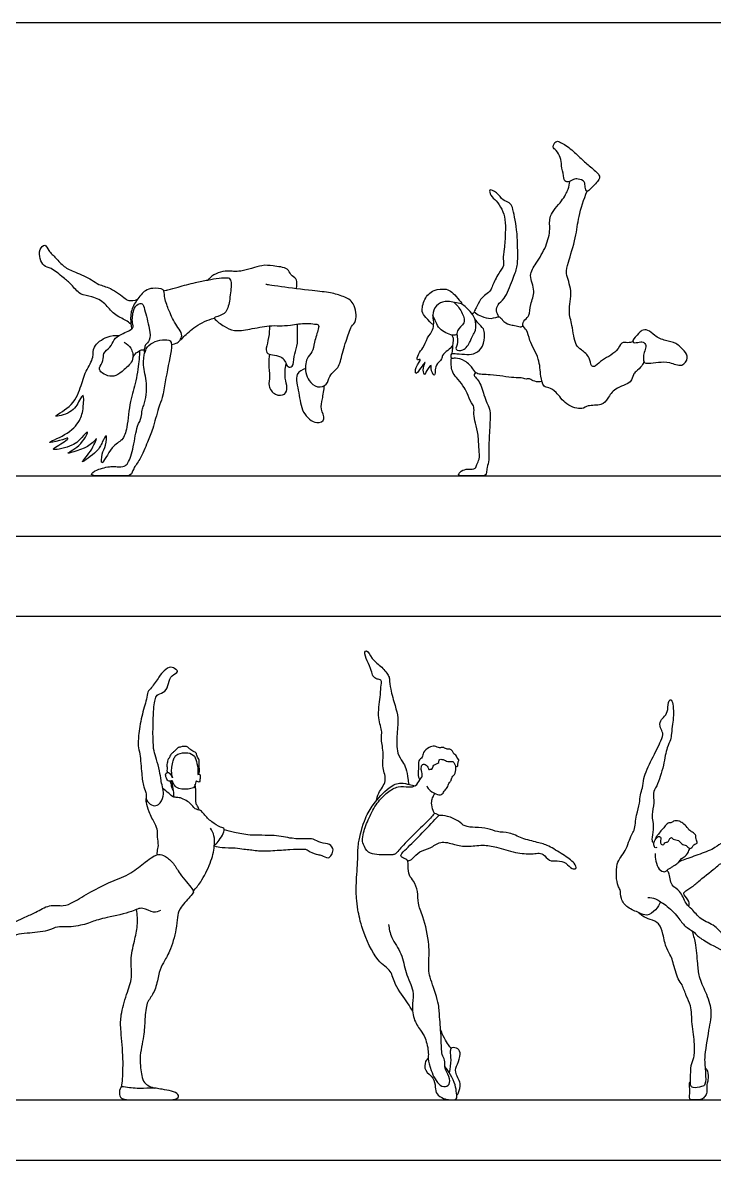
# Model space of a CAD drawing. Header units: millimetres. Extents: x 1.9 to 19.7, y 0.9 to 24.9.
# Drawn here: x 7.34 to 10.83, y 7.96 to 13.7 of the extents above; entities that cross this region are included whole.
import ezdxf

# ---------------------------------------------------------------- set-up
doc = ezdxf.new("R2010")
doc.units = ezdxf.units.MM
for name, color, linetype, true_color in [('AG-DIAGRAM', 7, 'Continuous', 0xfecc66), ('AG-PEOPLE', 7, 'Continuous', 0x66ccff), ('X-VPRT', 6, 'Continuous', 0xff00ff)]:
    doc.layers.add(name, color=color, linetype=linetype, true_color=true_color)

msp = doc.modelspace()

# ---------------------------------------------------------------- linework, layer by layer
at = {"layer": 'AG-DIAGRAM'}
for p, q in [((2.2184, 11.4133), (17.5534, 11.4133)), ((2.2184, 8.2653), (15.6445, 8.2653))]:
    msp.add_line(p, q, dxfattribs=at)
at = {"layer": 'AG-PEOPLE'}
for points, knots in [([(10.1892, 12.8495), (10.1942, 12.8479), (10.211, 12.8672), (10.2524, 12.9065), (10.254, 12.9342), (10.203, 12.9733), (10.1589, 13.0136), (10.1079, 13.0646), (10.0528, 13.099), (10.0307, 13.1041), (10.0118, 13.0714), (10.0355, 13.0547), (10.0582, 13.0191), (10.0588, 12.9773), (10.0705, 12.9299), (10.0761, 12.8908), (10.1083, 12.9001), (10.1207, 12.9098), (10.1444, 12.9138), (10.1805, 12.8993), (10.1778, 12.8708), (10.1846, 12.8509), (10.1892, 12.8495)], [0, 0, 0, 0, 0.288884, 0.729139, 0.997284, 1.437939, 1.893825, 2.387606, 2.844872, 3.089759, 3.393779, 3.678178, 4.04407, 4.414706, 4.82551, 5.14655, 5.433713, 5.666147, 5.940543, 6.272611, 6.572395, 6.839721, 6.839721, 6.839721, 6.839721]), ([(9.7446, 12.2153), (9.7381, 12.2242), (9.7293, 12.2457), (9.7373, 12.2811), (9.7776, 12.3057), (9.8118, 12.4007), (9.8377, 12.4645), (9.8393, 12.4991), (9.8394, 12.5753), (9.8355, 12.6532), (9.8238, 12.7161), (9.8145, 12.7668), (9.7995, 12.7938), (9.7616, 12.8014), (9.7388, 12.8428), (9.6903, 12.8649), (9.7031, 12.8234), (9.7321, 12.8021), (9.7621, 12.7583), (9.7777, 12.7057), (9.7773, 12.6389), (9.7727, 12.5593), (9.7636, 12.5076), (9.7729, 12.4723), (9.7413, 12.4358), (9.7112, 12.3744), (9.7055, 12.3482), (9.6763, 12.3278), (9.6504, 12.3051), (9.6298, 12.2614), (9.6229, 12.248), (9.6196, 12.2411)], [0, 0, 0, 0, 0.329151, 0.651849, 1.030798, 1.607735, 2.081865, 2.411925, 2.906084, 3.421552, 3.883023, 4.290379, 4.591006, 4.924737, 5.329852, 5.669659, 5.961201, 6.317653, 6.727778, 7.148823, 7.618756, 8.135106, 8.548017, 8.869773, 9.260872, 9.735135, 10.027486, 10.353116, 10.697971, 11.089212, 11.363156, 11.363156, 11.363156, 11.363156]), ([(10.4746, 11.9931), (10.4726, 11.9846), (10.4682, 11.9672), (10.4364, 11.9393), (10.4199, 11.925), (10.4141, 11.8776), (10.327, 11.8596), (10.295, 11.8047), (10.2637, 11.7648), (10.1919, 11.7727), (10.1653, 11.7441), (10.0787, 11.7683), (10.0379, 11.8363), (9.9976, 11.8583), (9.9668, 11.8617), (9.9527, 11.9211), (9.9517, 12.0041), (9.896, 12.0928), (9.8906, 12.1485), (9.8572, 12.1699), (9.8745, 12.2035), (9.9024, 12.2212), (9.9, 12.2809), (9.9336, 12.345), (9.8897, 12.4256), (9.935, 12.4878), (9.9845, 12.5696), (10.0063, 12.6571), (9.9923, 12.7268), (10.0633, 12.7985), (10.0956, 12.8578), (10.1004, 12.8857), (10.1018, 12.8989)], [0, 0, 0, 0, 0.293814, 0.658109, 0.924215, 1.280939, 1.794611, 2.246757, 2.637529, 3.095919, 3.433288, 3.940913, 4.454104, 4.829251, 5.118434, 5.533596, 6.067367, 6.649813, 7.068389, 7.387798, 7.701263, 8.019441, 8.441811, 8.921482, 9.431378, 9.908719, 10.475142, 11.013048, 11.475737, 12.035179, 12.50701, 12.867732, 12.867732, 12.867732, 12.867732]), ([(10.4204, 12.0892), (10.4117, 12.0876), (10.3951, 12.0829), (10.3586, 12.0907), (10.3435, 12.035), (10.2556, 11.9975), (10.2295, 11.9614), (10.2061, 11.9683), (10.2052, 12.0126), (10.1605, 12.0504), (10.1256, 12.0716), (10.1161, 12.1766), (10.091, 12.2417), (10.1188, 12.3461), (10.0776, 12.4343), (10.0947, 12.4912), (10.135, 12.6181), (10.1442, 12.7216), (10.1728, 12.8082), (10.1892, 12.8495)], [0, 0, 0, 0, 0.294696, 0.604033, 0.999686, 1.560228, 1.924014, 2.146163, 2.506216, 2.934749, 3.291027, 3.856896, 4.346905, 4.926794, 5.471185, 5.905049, 6.555734, 7.154181, 7.815688, 7.815688, 7.815688, 7.815688]), ([(7.8883, 12.1794), (7.8798, 12.1857), (7.8633, 12.1997), (7.7986, 12.2262), (7.7616, 12.2848), (7.6938, 12.3214), (7.6308, 12.3225), (7.5894, 12.3815), (7.5482, 12.4119), (7.4886, 12.4635), (7.4474, 12.4681), (7.4288, 12.5094), (7.4227, 12.5539), (7.4572, 12.5887), (7.4737, 12.5452), (7.5117, 12.5127), (7.5504, 12.4649), (7.6076, 12.4412), (7.6906, 12.4057), (7.7254, 12.3753), (7.7866, 12.3649), (7.8589, 12.3086), (7.8749, 12.2956), (7.9086, 12.2976), (7.922, 12.3044)], [0, 0, 0, 0, 0.316611, 0.773104, 1.242435, 1.724426, 2.158491, 2.611712, 3.028069, 3.518784, 3.864915, 4.222394, 4.601553, 4.92051, 5.243704, 5.652936, 6.084617, 6.531852, 7.062258, 7.437405, 7.880977, 8.409259, 8.668106, 9.04466, 9.04466, 9.04466, 9.04466]), ([(8.7235, 12.3573), (8.7247, 12.3645), (8.7249, 12.3788), (8.7258, 12.4106), (8.6909, 12.426), (8.683, 12.465), (8.6013, 12.4717), (8.5494, 12.4812), (8.4437, 12.4375), (8.377, 12.4496), (8.3284, 12.4408), (8.2998, 12.4231), (8.2878, 12.4122)], [0, 0, 0, 0, 0.26366, 0.561203, 0.884028, 1.207767, 1.685577, 2.112186, 2.698193, 3.161091, 3.54576, 3.937869, 3.937869, 3.937869, 3.937869]), ([(8.0538, 12.3475), (8.0578, 12.3484), (8.0632, 12.3496), (8.0719, 12.3511), (8.0754, 12.3517), (8.0924, 12.3565), (8.1265, 12.366), (8.1859, 12.3823), (8.2358, 12.3941), (8.2757, 12.4009), (8.3326, 12.4122), (8.3649, 12.4139), (8.3832, 12.4117), (8.3906, 12.4021), (8.3972, 12.3803), (8.3869, 12.3043), (8.3755, 12.2365), (8.3309, 12.2183), (8.3079, 12.2117), (8.3076, 12.2091), (8.3242, 12.1913), (8.3571, 12.167), (8.4108, 12.1404), (8.4884, 12.1528), (8.584, 12.1733), (8.6376, 12.1698), (8.693, 12.1722), (8.7723, 12.1869), (8.8113, 12.1777), (8.8381, 12.1793), (8.8333, 12.1502), (8.8124, 12.0873), (8.8071, 12.036), (8.769, 12.0079), (8.7667, 11.9326), (8.7847, 11.8939), (8.827, 11.8527), (8.8807, 11.871), (8.8872, 11.9158), (8.9148, 11.9444), (8.942, 11.9659), (8.9559, 12.0458), (8.9877, 12.1307), (8.9983, 12.1686), (9.0309, 12.1929), (9.0193, 12.2903), (8.9598, 12.3195), (8.8921, 12.3395), (8.8036, 12.3466), (8.6523, 12.3665), (8.5906, 12.3755), (8.5752, 12.3783), (8.5685, 12.3795)], [0, 0, 0, 0, 0.196292, 0.317373, 0.317373, 0.317373, 0.726768, 1.267269, 1.267269, 1.707934, 2.134685, 2.523462, 2.523462, 2.639002, 2.922966, 3.415815, 3.874884, 4.257559, 4.515568, 4.515568, 4.515568, 4.953155, 5.375882, 5.872248, 6.429767, 6.836855, 7.256349, 7.760431, 8.121436, 8.368201, 8.628755, 9.097162, 9.495135, 9.86203, 10.329409, 10.703561, 11.111125, 11.489725, 11.853307, 12.198654, 12.516678, 13.018433, 13.562591, 13.902431, 14.236461, 14.75519, 15.198201, 15.659664, 16.199769, 16.901919, 17.337778, 17.591743, 17.591743, 17.591743, 17.591743]), ([(8.093, 12.0758), (8.1041, 12.0785), (8.1148, 12.0813), (8.1294, 12.0882), (8.1364, 12.0964), (8.1499, 12.1245), (8.1295, 12.1555), (8.0992, 12.2027), (8.0847, 12.2394), (8.0765, 12.2559), (8.0544, 12.3171), (8.0605, 12.3586), (7.9964, 12.3615), (7.9593, 12.3517), (7.9162, 12.2998), (7.8852, 12.2444), (7.887, 12.1796), (7.891, 12.1628), (7.8931, 12.1547)], [0, 0, 0, 0, 0.227703, 0.227703, 0.446575, 0.686155, 1.020941, 1.554362, 1.554362, 1.853873, 2.305274, 2.630249, 3.034953, 3.389428, 3.837435, 4.294565, 4.733642, 5.015671, 5.015671, 5.015671, 5.015671]), ([(9.5563, 12.2817), (9.5571, 12.285), (9.535, 12.3124), (9.5078, 12.3414), (9.4787, 12.3589), (9.4123, 12.3543), (9.3663, 12.309), (9.3515, 12.239), (9.3743, 12.2172), (9.4149, 12.1663), (9.415, 12.1925), (9.4058, 12.2386), (9.436, 12.2859), (9.4849, 12.2977), (9.5336, 12.2857), (9.5563, 12.2817)], [0, 0, 0, 0, 0.34093, 0.734471, 1.068961, 1.531811, 2.005188, 2.474631, 2.823579, 3.244906, 3.448437, 3.860476, 4.281858, 4.697826, 5.162777, 5.162777, 5.162777, 5.162777]), ([(7.8551, 12.0875), (7.8681, 12.0802), (7.892, 12.0605), (7.9087, 11.997), (7.8552, 11.9497), (7.8148, 11.914), (7.7721, 11.9152), (7.7359, 11.9353), (7.7241, 11.9589), (7.7535, 11.9949), (7.745, 12.0344), (7.7864, 12.0603), (7.8015, 12.1023), (7.8383, 12.1297), (7.9077, 12.1545), (7.8924, 12.1863), (7.8982, 12.2518), (7.9211, 12.2805), (7.9492, 12.2861), (7.958, 12.2476), (7.9838, 12.1587), (7.9885, 12.0964), (7.9598, 12.0765), (7.9581, 12.0571), (7.9527, 12.0406), (7.9604, 12.032), (7.9631, 12.0603), (7.9981, 12.0882), (8.0306, 12.0983), (8.0476, 12.0995), (8.0609, 12.1001), (8.1101, 12.1087), (8.0699, 11.9559), (8.0594, 11.8614), (8.0459, 11.808), (8.0419, 11.7922), (8.0237, 11.7478), (8.0003, 11.6503), (7.9722, 11.5859), (7.9376, 11.4963), (7.9007, 11.4533), (7.8904, 11.4094), (7.8347, 11.4152), (7.7485, 11.4133), (7.7036, 11.4123), (7.6829, 11.4215), (7.7077, 11.4441), (7.7897, 11.464), (7.8182, 11.4578), (7.857, 11.4601), (7.8778, 11.4784), (7.9044, 11.5621), (7.9157, 11.6631), (7.9452, 11.7066), (7.942, 11.7409), (7.949, 11.7608), (7.9532, 11.7682), (7.9597, 11.7851), (7.9676, 11.8211), (7.9687, 11.8999), (7.9493, 11.9591), (7.9534, 12.0104), (7.9562, 12.0277), (7.9579, 12.0359)], [0, 0, 0, 0, 0.374906, 0.795907, 1.255861, 1.665213, 2.018463, 2.372809, 2.632228, 2.994664, 3.331174, 3.699473, 4.065624, 4.454922, 4.901408, 5.191023, 5.643482, 5.979045, 6.230828, 6.549354, 7.106695, 7.538763, 7.841534, 8.085208, 8.31622, 8.443697, 8.69512, 9.071001, 9.472746, 9.472746, 9.472746, 9.827502, 10.452755, 11.17514, 11.17514, 11.17514, 11.53435, 12.115734, 12.59962, 13.143982, 13.570472, 13.905165, 14.294129, 14.82941, 15.219007, 15.425836, 15.861526, 16.269462, 16.565399, 16.902923, 17.180168, 17.700982, 18.278736, 18.672074, 19.009786, 19.232961, 19.232961, 19.232961, 19.647278, 20.025254, 20.789393, 21.191548, 21.473054, 21.473054, 21.473054, 21.473054]), ([(9.5167, 12.2891), (9.533, 12.276), (9.5569, 12.2437), (9.5822, 12.1815), (9.52, 12.1488), (9.5459, 12.089), (9.5148, 12.0461), (9.5705, 12.0414), (9.6015, 12.0905), (9.6102, 12.122), (9.6316, 12.1471), (9.6264, 12.2089), (9.5996, 12.2419), (9.572, 12.2702), (9.5561, 12.2812)], [0, 0, 0, 0, 0.453741, 0.880441, 1.296846, 1.728111, 2.074368, 2.41134, 2.839584, 3.16705, 3.484111, 3.915929, 4.293308, 4.729857, 4.729857, 4.729857, 4.729857]), ([(9.6082, 12.2306), (9.6202, 12.2418), (9.6274, 12.2324), (9.6583, 12.2169), (9.7032, 12.2011), (9.7497, 12.2228), (9.7603, 12.1971), (9.7975, 12.1722), (9.8222, 12.175), (9.8522, 12.1616), (9.8615, 12.1679), (9.8657, 12.1704)], [7.645748, 7.645748, 7.645748, 7.645748, 7.854023, 8.224318, 8.66354, 9.071553, 9.364987, 9.772451, 10.091474, 10.433792, 10.672437, 10.672437, 10.672437, 10.672437]), ([(8.1353, 12.0963), (8.1418, 12.1026), (8.1574, 12.1168), (8.2153, 12.1737), (8.2752, 12.1997), (8.3076, 12.2091)], [0.018748, 0.018748, 0.018748, 0.018748, 0.306908, 0.805808, 1.371617, 1.371617, 1.371617, 1.371617]), ([(8.5881, 12.1703), (8.5875, 12.1506), (8.5853, 12.1121), (8.5694, 12.0594), (8.5712, 12.0206), (8.6626, 12.0256), (8.6726, 11.9592), (8.7102, 11.961), (8.7074, 12.0193), (8.7309, 12.0655), (8.7273, 12.1313), (8.7291, 12.1628), (8.7294, 12.1788)], [0, 0, 0, 0, 0.432898, 0.85122, 1.144769, 1.628466, 2.041059, 2.296722, 2.693393, 3.108737, 3.555712, 3.945456, 3.945456, 3.945456, 3.945456]), ([(9.5113, 12.0697), (9.5031, 12.0618), (9.4889, 12.0461), (9.4556, 12.0233), (9.4602, 12.0008), (9.4227, 11.9733), (9.4246, 11.943), (9.4195, 11.9084), (9.3979, 11.9536), (9.4085, 11.9816), (9.3752, 11.9414), (9.3725, 11.9175), (9.3555, 11.9463), (9.3804, 12.0008), (9.3547, 11.9637), (9.3356, 11.9372), (9.3225, 11.9247), (9.3212, 11.9612), (9.3602, 12.0099), (9.3267, 11.9913), (9.3374, 12.0325), (9.3648, 12.0575), (9.3814, 12.1103), (9.4138, 12.1481), (9.4144, 12.1701), (9.4145, 12.1802)], [0, 0, 0, 0, 0.33435, 0.679277, 0.928671, 1.293694, 1.621851, 1.86858, 2.215163, 2.442661, 2.801036, 3.033933, 3.306847, 3.672326, 3.952138, 4.313393, 4.487392, 4.797938, 5.185795, 5.395625, 5.695425, 6.061954, 6.484213, 6.882859, 7.197474, 7.197474, 7.197474, 7.197474]), ([(9.5332, 12.1254), (9.5253, 12.1238), (9.5092, 12.1184), (9.44, 12.1522), (9.429, 12.1874), (9.4161, 12.211), (9.4114, 12.223)], [0, 0, 0, 0, 0.281576, 0.76229, 1.110824, 1.467369, 1.467369, 1.467369, 1.467369]), ([(9.9612, 11.8896), (9.9494, 11.8874), (9.9249, 11.8859), (9.8996, 11.9057), (9.8819, 11.8994), (9.8538, 11.9101), (9.8182, 11.9056), (9.7035, 11.927), (9.6296, 11.9226), (9.6153, 11.9553), (9.5749, 11.996), (9.5284, 12.0107), (9.5024, 12.0029), (9.5027, 12.0188), (9.5048, 12.0317), (9.5352, 12.0296), (9.583, 12.0245), (9.6281, 12.0288), (9.6689, 12.0647), (9.6724, 12.1252), (9.6705, 12.1566), (9.6406, 12.1809), (9.6265, 12.1996), (9.6223, 12.2053)], [0, 0, 0, 0, 0.343847, 0.651783, 0.886282, 1.182147, 1.52588, 2.15234, 2.628018, 2.938481, 3.370314, 3.77296, 4.030465, 4.222706, 4.406517, 4.696745, 5.104354, 5.485353, 5.889035, 6.32518, 6.637499, 7.016654, 7.212498, 7.212498, 7.212498, 7.212498]), ([(7.9316, 12.0446), (7.9315, 12.03), (7.9311, 12.0003), (7.916, 11.887), (7.8813, 11.792), (7.8726, 11.6615), (7.8485, 11.5883), (7.7908, 11.5693), (7.734, 11.4438), (7.742, 11.5316), (7.7619, 11.5591), (7.7709, 11.638), (7.7397, 11.5746), (7.7257, 11.5398), (7.6128, 11.4568), (7.6909, 11.5354), (7.7246, 11.6214), (7.69, 11.5584), (7.5244, 11.511), (7.6354, 11.5578), (7.6858, 11.6581), (7.6343, 11.5978), (7.5942, 11.5601), (7.4558, 11.5331), (7.5537, 11.5826), (7.5813, 11.6107), (7.5297, 11.589), (7.4427, 11.5731), (7.5689, 11.6194), (7.6345, 11.6888), (7.6495, 11.7518), (7.6532, 11.8382), (7.6247, 11.7873), (7.5961, 11.7297), (7.4693, 11.7014), (7.5966, 11.7614), (7.6349, 11.8558), (7.6574, 11.9407), (7.7045, 12.01), (7.6923, 12.0678), (7.768, 12.1208), (7.8088, 12.1228), (7.8293, 12.1212)], [0, 0, 0, 0, 0.371871, 0.958881, 1.543832, 2.185337, 2.649833, 3.099667, 3.635529, 4.003842, 4.398205, 4.783434, 5.129926, 5.548677, 6.070089, 6.526203, 6.991619, 7.354469, 7.969928, 8.426337, 8.929281, 9.281072, 9.767859, 10.280919, 10.740177, 11.018679, 11.39035, 11.793712, 12.315509, 12.886468, 13.360072, 13.787195, 14.095647, 14.587959, 15.066014, 15.572844, 16.16392, 16.69295, 17.191619, 17.594721, 18.09915, 18.541084, 18.541084, 18.541084, 18.541084]), ([(9.5078, 12.124), (9.5101, 12.1191), (9.5167, 12.1096), (9.509, 12.0539), (9.5078, 12.0373), (9.5067, 12.0281)], [0, 0, 0, 0, 0.2307688, 0.6482224, 0.9501049, 0.9501049, 0.9501049, 0.9501049]), ([(10.4988, 11.9817), (10.4893, 11.981), (10.4698, 11.98), (10.4739, 12.0388), (10.4897, 12.0616), (10.4782, 12.0907), (10.4531, 12.0886), (10.4222, 12.0818), (10.4152, 12.0999), (10.4516, 12.1304), (10.4626, 12.15), (10.4998, 12.1518), (10.5288, 12.1179), (10.5848, 12.0927), (10.6384, 12.0867), (10.6788, 12.0452), (10.7039, 12.0097), (10.6681, 11.957), (10.6042, 11.9912), (10.5507, 11.9865), (10.5132, 11.9827), (10.4988, 11.9817)], [0, 0, 0, 0, 0.269961, 0.670861, 0.982235, 1.26033, 1.538147, 1.84631, 2.038496, 2.421246, 2.696075, 3.008859, 3.385902, 3.831673, 4.249974, 4.678008, 5.036086, 5.421544, 5.874933, 6.303589, 6.710271, 6.710271, 6.710271, 6.710271]), ([(7.8985, 12.0078), (7.9011, 12.0151), (7.9076, 12.0294), (7.9332, 12.046), (7.9423, 12.0506), (7.9555, 12.0489)], [0, 0, 0, 0, 0.3318506, 0.7068624, 0.95662, 0.95662, 0.95662, 0.95662]), ([(8.5874, 12.0274), (8.585, 12.0107), (8.5804, 11.9777), (8.5929, 11.9139), (8.5771, 11.8679), (8.6131, 11.8165), (8.6684, 11.8187), (8.6801, 11.8603), (8.6622, 11.9056), (8.6665, 11.9549), (8.6714, 11.979)], [0, 0, 0, 0, 0.399001, 0.845255, 1.228608, 1.642018, 2.017264, 2.34657, 2.736626, 3.219444, 3.219444, 3.219444, 3.219444]), ([(9.629, 11.9331), (9.6174, 11.9287), (9.6205, 11.9111), (9.646, 11.8984), (9.6688, 11.8208), (9.6818, 11.782), (9.7037, 11.7498), (9.6977, 11.6541), (9.6927, 11.5604), (9.6957, 11.4958), (9.6855, 11.4574), (9.6808, 11.4312), (9.6799, 11.4139), (9.638, 11.4129), (9.5866, 11.4136), (9.5295, 11.4125), (9.5562, 11.4416), (9.5868, 11.4494), (9.6286, 11.4456), (9.6324, 11.4724), (9.6489, 11.4977), (9.643, 11.5502), (9.6419, 11.6191), (9.6264, 11.6788), (9.616, 11.7227), (9.6217, 11.7622), (9.6029, 11.7814), (9.5856, 11.8329), (9.5652, 11.868), (9.5294, 11.9097), (9.5058, 11.9388), (9.5009, 11.9855), (9.5053, 12.0071)], [0, 0, 0, 0, 0.234763, 0.540149, 1.055271, 1.433608, 1.776631, 2.338211, 2.918352, 3.381054, 3.744429, 4.041895, 4.249084, 4.592608, 5.049405, 5.415929, 5.6929, 6.039382, 6.387399, 6.654932, 6.966877, 7.381847, 7.872072, 8.329376, 8.722066, 9.070776, 9.362219, 9.782915, 10.165552, 10.587606, 10.945857, 11.4185, 11.4185, 11.4185, 11.4185]), ([(8.769, 11.9548), (8.7531, 11.9487), (8.7099, 11.9308), (8.7397, 11.8281), (8.7451, 11.7345), (8.8202, 11.668), (8.8768, 11.6979), (8.8404, 11.7514), (8.8566, 11.8014), (8.8609, 11.8468), (8.8654, 11.8693)], [0, 0, 0, 0, 0.401438, 0.943882, 1.505437, 2.025085, 2.382696, 2.783346, 3.187654, 3.653885, 3.653885, 3.653885, 3.653885]), ([(9.1254, 9.7729), (9.129, 9.7865), (9.1337, 9.8145), (9.1848, 9.8741), (9.1532, 9.9405), (9.1656, 10.0178), (9.1469, 10.0902), (9.1593, 10.1235), (9.1288, 10.1928), (9.1473, 10.2961), (9.1477, 10.3433), (9.1563, 10.3873), (9.1279, 10.3855), (9.1059, 10.4034), (9.1025, 10.4329), (9.0809, 10.4776), (9.0627, 10.5225), (9.08, 10.5382), (9.1049, 10.4837), (9.1536, 10.4526), (9.1908, 10.4045), (9.1924, 10.3839), (9.1974, 10.3346), (9.2205, 10.2533), (9.2389, 10.1933), (9.2296, 10.1127), (9.2274, 10.0144), (9.2585, 9.9718), (9.2787, 9.9382), (9.2841, 9.8867), (9.2883, 9.8666), (9.2901, 9.8563)], [0, 0, 0, 0, 0.375524, 0.857479, 1.326744, 1.842923, 2.330221, 2.657862, 3.145326, 3.736128, 4.151475, 4.488239, 4.75123, 5.044296, 5.35031, 5.770241, 6.161476, 6.348955, 6.751242, 7.218585, 7.651304, 7.905526, 8.303134, 8.839126, 9.295774, 9.81734, 10.386058, 10.792824, 11.152282, 11.561387, 11.884691, 11.884691, 11.884691, 11.884691]), ([(8.0502, 9.8354), (8.0529, 9.8224), (8.0552, 9.7982), (8.0319, 9.751), (7.9997, 9.7467), (7.973, 9.7646), (7.9639, 9.7855), (7.9681, 9.8099), (7.9498, 9.8466), (7.9425, 9.9105), (7.9358, 10.0089), (7.9232, 10.0509), (7.927, 10.1059), (7.9396, 10.1992), (7.9685, 10.2823), (7.9705, 10.324), (7.9939, 10.3445), (8.0299, 10.3995), (8.0531, 10.4301), (8.0888, 10.4556), (8.1136, 10.4378), (8.1313, 10.4241), (8.0881, 10.4076), (8.0793, 10.3667), (8.0652, 10.3216), (8.0238, 10.313), (8.0084, 10.2877), (7.9999, 10.2101), (7.998, 10.0323), (8.0152, 10.0022), (8.0406, 9.8886), (8.0403, 9.8726), (8.0476, 9.8482), (8.0502, 9.8354)], [0, 0, 0, 0, 0.34754, 0.736771, 1.03539, 1.344455, 1.604472, 1.873867, 2.221736, 2.684315, 3.24463, 3.615279, 4.021311, 4.577988, 5.112294, 5.456345, 5.762014, 6.216049, 6.581255, 6.926084, 7.224981, 7.433189, 7.76283, 8.13176, 8.505892, 8.848715, 9.127109, 9.634225, 10.375444, 10.750716, 11.336185, 11.581965, 11.923683, 11.923683, 11.923683, 11.923683]), ([(10.5587, 9.2648), (10.5537, 9.2499), (10.5387, 9.2225), (10.49, 9.1891), (10.4514, 9.2104), (10.3917, 9.232), (10.357, 9.2765), (10.359, 9.3273), (10.3397, 9.3429), (10.3282, 9.4645), (10.3863, 9.515), (10.4091, 9.6031), (10.431, 9.6236), (10.4352, 9.7046), (10.4567, 9.7593), (10.4549, 9.804), (10.4711, 9.8408), (10.4709, 9.8909), (10.5152, 9.9843), (10.5612, 10.0722), (10.5759, 10.1158), (10.5557, 10.1406), (10.5555, 10.1804), (10.5827, 10.1988), (10.5999, 10.2325), (10.5959, 10.2783), (10.6227, 10.2904), (10.6265, 10.2006), (10.6202, 10.1628), (10.6144, 10.1135), (10.6123, 10.0805), (10.588, 10.0401), (10.5777, 9.9533), (10.5441, 9.8502), (10.5178, 9.8137), (10.5325, 9.7634), (10.5114, 9.7039), (10.5233, 9.67), (10.5224, 9.617), (10.5115, 9.5716), (10.5221, 9.5624), (10.5259, 9.5585)], [0, 0, 0, 0, 0.395246, 0.807788, 1.172401, 1.62871, 2.053249, 2.437206, 2.713855, 3.311264, 3.826752, 4.350816, 4.662158, 5.16443, 5.615809, 5.989502, 6.34242, 6.73925, 7.327181, 7.911481, 8.27527, 8.583708, 8.923724, 9.24001, 9.593272, 9.972467, 10.175232, 10.675408, 11.069271, 11.460763, 11.787673, 12.165828, 12.711666, 13.311811, 13.681165, 14.080024, 14.526455, 14.866101, 15.287768, 15.668516, 15.901443, 15.901443, 15.901443, 15.901443]), ([(8.2292, 9.9074), (8.2317, 9.9138), (8.2372, 9.9266), (8.2293, 9.9616), (8.237, 9.9783), (8.2191, 9.9988), (8.2204, 10.0179), (8.1934, 10.0259), (8.1808, 10.0401), (8.1693, 10.0497), (8.147, 10.0483), (8.1336, 10.043), (8.1258, 10.0443), (8.1093, 10.0241), (8.0988, 10.0169), (8.0869, 10.004), (8.0843, 9.9927), (8.0722, 9.9806), (8.0752, 9.9683), (8.0672, 9.9575), (8.0735, 9.9399), (8.0692, 9.9273), (8.0711, 9.9201), (8.0721, 9.9167)], [0, 0, 0, 0, 0.256329, 0.585528, 0.818239, 1.094992, 1.32443, 1.60523, 1.853078, 2.063594, 2.326055, 2.536846, 2.685337, 2.962437, 3.176358, 3.40345, 3.597497, 3.81996, 4.009777, 4.205402, 4.440684, 4.644058, 4.826768, 4.826768, 4.826768, 4.826768]), ([(9.1876, 9.1506), (9.1909, 9.128), (9.1983, 9.0812), (9.2596, 9.0032), (9.2696, 8.9076), (9.3185, 8.8166), (9.3067, 8.7519), (9.3097, 8.6748), (9.3482, 8.6158), (9.3756, 8.5807), (9.3917, 8.5016), (9.3849, 8.4721), (9.4004, 8.4122), (9.4394, 8.3337), (9.4849, 8.3285), (9.5037, 8.3614), (9.4823, 8.4058), (9.4691, 8.4296), (9.4739, 8.4671), (9.4534, 8.495), (9.4551, 8.5769), (9.4444, 8.6852), (9.4429, 8.7544), (9.4, 8.8709), (9.3904, 8.9123), (9.3897, 8.9671), (9.3969, 9.0481), (9.365, 9.1887), (9.3333, 9.2538), (9.338, 9.3158), (9.3172, 9.3695), (9.2887, 9.3963), (9.2861, 9.4431), (9.2883, 9.4745), (9.2637, 9.4842), (9.2427, 9.4963), (9.2755, 9.5301), (9.3455, 9.5972), (9.4234, 9.6824), (9.4431, 9.7008), (9.4341, 9.7051), (9.4201, 9.7145), (9.4088, 9.694), (9.3459, 9.6342), (9.2649, 9.5559), (9.2256, 9.5055), (9.2091, 9.5007), (9.163, 9.5017), (9.1176, 9.5014), (9.0743, 9.5163), (9.058, 9.5618), (9.0556, 9.5755), (9.0602, 9.6173), (9.0894, 9.6892), (9.1269, 9.7636), (9.1807, 9.8171), (9.2343, 9.8507), (9.2889, 9.8424), (9.3258, 9.8456), (9.3445, 9.8791), (9.3592, 9.8967), (9.3578, 9.9114), (9.3533, 9.9256), (9.3512, 9.9514), (9.3677, 9.9645), (9.3873, 9.9457), (9.3899, 9.9288), (9.3992, 9.9348), (9.4099, 9.9308), (9.4112, 9.9598), (9.4473, 9.9614), (9.4379, 9.9843), (9.4659, 9.9836), (9.4851, 9.9691), (9.5128, 9.9765), (9.5212, 9.96), (9.5235, 9.954), (9.5263, 9.9466), (9.5409, 9.9478), (9.5347, 9.9624), (9.5433, 9.9774), (9.5415, 9.9833), (9.5317, 9.9929), (9.5292, 10.0055), (9.5158, 10.0094), (9.512, 10.0251), (9.4969, 10.0377), (9.4788, 10.0324), (9.4618, 10.0479), (9.4449, 10.0369), (9.4192, 10.0533), (9.3914, 10.0449), (9.3592, 10.0201), (9.3614, 9.9927), (9.3351, 9.9768), (9.3412, 9.9423), (9.3335, 9.9086), (9.3411, 9.8883), (9.3455, 9.879)], [0, 0, 0, 0, 0.478236, 1.039833, 1.610529, 2.183847, 2.64567, 3.147039, 3.620223, 4.016436, 4.519763, 4.837288, 5.287379, 5.82336, 6.16353, 6.47839, 6.873688, 7.1799, 7.515583, 7.840636, 8.357503, 8.961237, 9.459525, 10.091055, 10.472962, 10.879963, 11.409036, 12.102097, 12.594541, 13.039262, 13.468372, 13.822971, 14.212185, 14.519001, 14.800989, 15.040764, 15.379445, 15.978674, 16.608735, 16.856237, 17.007154, 17.221074, 17.458125, 17.995428, 18.636013, 19.075917, 19.300672, 19.684436, 20.084311, 20.46353, 20.845715, 21.061365, 21.417333, 21.93264, 22.464847, 22.966449, 23.41574, 23.836641, 24.172938, 24.519314, 24.792488, 24.999872, 25.227041, 25.513716, 25.737751, 26.020241, 26.233214, 26.392364, 26.553751, 26.822644, 27.125604, 27.34009, 27.597419, 27.889039, 28.175233, 28.399468, 28.550264, 28.700523, 28.879021, 29.081869, 29.316246, 29.450808, 29.6599, 29.860984, 30.058839, 30.28367, 30.525244, 30.765091, 31.019816, 31.253609, 31.55266, 31.860199, 32.215168, 32.49889, 32.789303, 33.11554, 33.455393, 33.77633, 33.77633, 33.77633, 33.77633]), ([(8.108, 9.853), (8.113, 9.8463), (8.1288, 9.8301), (8.1927, 9.8321), (8.2124, 9.8446), (8.2162, 9.8757), (8.2225, 9.8712), (8.2351, 9.865), (8.2367, 9.883), (8.2394, 9.8993), (8.2349, 9.9123), (8.2233, 9.9022), (8.2294, 9.9219), (8.2213, 9.9627), (8.2133, 10.0013), (8.1765, 10.0213), (8.125, 10.0117), (8.1082, 9.9956), (8.1, 9.9755), (8.0956, 9.9432), (8.0911, 9.9189), (8.1017, 9.8844), (8.094, 9.8961), (8.0858, 9.9145), (8.0709, 9.9187), (8.0612, 9.9091), (8.0662, 9.8887), (8.0782, 9.8667), (8.0985, 9.8784), (8.0992, 9.8671), (8.1041, 9.8583), (8.108, 9.853)], [0, 0, 0, 0, 0.301629, 0.740697, 1.012646, 1.29391, 1.413366, 1.595532, 1.803526, 2.05024, 2.222135, 2.378727, 2.574412, 2.950814, 3.298916, 3.644764, 4.044236, 4.306839, 4.56462, 4.881768, 5.186593, 5.473427, 5.611749, 5.874162, 6.07666, 6.257795, 6.514501, 6.775113, 7.000511, 7.149679, 7.386008, 7.386008, 7.386008, 7.386008]), ([(9.3807, 9.8493), (9.3833, 9.8433), (9.3889, 9.8307), (9.424, 9.8063), (9.4574, 9.7996), (9.4676, 9.8243), (9.486, 9.8397), (9.4901, 9.8632), (9.5056, 9.8743), (9.5052, 9.8956), (9.5282, 9.9081), (9.5265, 9.9381), (9.528, 9.9481)], [0, 0, 0, 0, 0.256891, 0.635658, 0.949467, 1.224018, 1.508034, 1.782192, 2.023591, 2.273773, 2.548127, 2.842969, 2.842969, 2.842969, 2.842969]), ([(8.1039, 9.8253), (8.0948, 9.8365), (8.0938, 9.8569), (8.0883, 9.867), (8.0857, 9.8726)], [0, 0, 0, 0, 0.3698985, 0.6892822, 0.6892822, 0.6892822, 0.6892822]), ([(8.105, 9.7928), (8.1055, 9.8007), (8.1065, 9.8158), (8.0981, 9.8563), (8.0954, 9.8684), (8.0938, 9.8747)], [0, 0, 0, 0, 0.2745642, 0.631269, 0.8790101, 0.8790101, 0.8790101, 0.8790101]), ([(8.3098, 9.5507), (8.3169, 9.556), (8.3294, 9.5639), (8.3721, 9.6356), (8.3374, 9.6404), (8.2948, 9.6654), (8.2584, 9.7046), (8.2412, 9.7278), (8.2086, 9.7303), (8.1898, 9.7656), (8.1333, 9.7944), (8.1042, 9.7882), (8.0789, 9.8131), (8.0596, 9.8272), (8.0502, 9.8354)], [0, 0, 0, 0, 0.291519, 0.757546, 1.019146, 1.423285, 1.839048, 2.133061, 2.428915, 2.779033, 3.218161, 3.513537, 3.832587, 4.177881, 4.177881, 4.177881, 4.177881]), ([(8.2338, 9.7268), (8.2309, 9.7332), (8.2254, 9.7467), (8.2133, 9.7621), (8.2184, 9.8046), (8.2149, 9.8394), (8.2132, 9.8577)], [0, 0, 0, 0, 0.260665, 0.500549, 0.858592, 1.278074, 1.278074, 1.278074, 1.278074]), ([(9.3094, 8.7129), (9.301, 8.7269), (9.2862, 8.7551), (9.2148, 8.8452), (9.2052, 8.9192), (9.1232, 8.9645), (9.0529, 9.1231), (9.0331, 9.222), (9.0244, 9.2845), (9.0246, 9.3713), (9.0347, 9.4947), (9.0317, 9.5598), (9.0683, 9.6899), (9.108, 9.7543), (9.1852, 9.8445), (9.2477, 9.8701), (9.2928, 9.8543), (9.3125, 9.852), (9.3221, 9.8502)], [0, 0, 0, 0, 0.404099, 1.013989, 1.496521, 2.028716, 2.787139, 3.371076, 3.815723, 4.358234, 4.994434, 5.476727, 6.128119, 6.651746, 7.271391, 7.733562, 8.116339, 8.429116, 8.429116, 8.429116, 8.429116]), ([(8.0219, 9.5016), (8.0216, 9.5072), (8.0203, 9.5188), (8.0306, 9.5498), (8.02, 9.5898), (8.0261, 9.6238), (8.0095, 9.66), (7.9784, 9.7156), (7.9655, 9.7648), (7.9658, 9.779), (7.966, 9.7857)], [0, 0, 0, 0, 0.230087, 0.54523, 0.907379, 1.230679, 1.579454, 2.038242, 2.436158, 2.687615, 2.687615, 2.687615, 2.687615]), ([(9.4198, 9.7099), (9.4169, 9.7147), (9.411, 9.7244), (9.4022, 9.7634), (9.4094, 9.788), (9.4166, 9.8037), (9.4212, 9.8107)], [0, 0, 0, 0, 0.238582, 0.59577, 0.891295, 1.179701, 1.179701, 1.179701, 1.179701]), ([(9.2846, 9.4696), (9.293, 9.4734), (9.3112, 9.4803), (9.3426, 9.5228), (9.3997, 9.5305), (9.4486, 9.576), (9.5213, 9.5518), (9.5848, 9.5403), (9.6633, 9.5541), (9.7339, 9.5413), (9.8252, 9.5106), (9.9061, 9.5038), (9.9391, 9.5106), (9.9707, 9.5078), (9.9967, 9.4661), (10.0388, 9.4739), (10.0849, 9.4639), (10.1092, 9.4288), (10.1394, 9.4292), (10.1249, 9.4664), (10.0655, 9.5026), (9.9968, 9.5481), (9.9388, 9.5648), (9.8599, 9.5823), (9.7994, 9.6167), (9.7358, 9.6142), (9.6898, 9.6357), (9.6257, 9.6406), (9.5709, 9.6412), (9.5427, 9.6743), (9.4853, 9.6982), (9.4551, 9.7005), (9.4398, 9.7002)], [0, 0, 0, 0, 0.303916, 0.707785, 1.139706, 1.588966, 2.071466, 2.542285, 3.048017, 3.537307, 4.110987, 4.627603, 4.957045, 5.263586, 5.641432, 6.002174, 6.392609, 6.763398, 7.010912, 7.309387, 7.800718, 8.326511, 8.776364, 9.291693, 9.774216, 10.221867, 10.630409, 11.094834, 11.51029, 11.87995, 12.32793, 12.719084, 12.719084, 12.719084, 12.719084]), ([(10.5409, 9.538), (10.5376, 9.5374), (10.5282, 9.5358), (10.5231, 9.5603), (10.5347, 9.5815), (10.547, 9.596), (10.5645, 9.5932), (10.5565, 9.5667), (10.5639, 9.5515), (10.5775, 9.552), (10.5795, 9.5637), (10.5996, 9.5652), (10.6023, 9.58), (10.6152, 9.5928), (10.6222, 9.5769), (10.654, 9.5775), (10.6647, 9.5534), (10.69, 9.5512), (10.7047, 9.5302), (10.7204, 9.5369), (10.7242, 9.5552), (10.7519, 9.5571), (10.7356, 9.5818), (10.7401, 9.5987), (10.7256, 9.6141), (10.7055, 9.6216), (10.6909, 9.6465), (10.6663, 9.6647), (10.6527, 9.6733), (10.6244, 9.6739), (10.6129, 9.6596), (10.5951, 9.6657), (10.5792, 9.64), (10.5652, 9.6293), (10.5502, 9.6052), (10.5369, 9.5928), (10.536, 9.585), (10.5357, 9.5816)], [0, 0, 0, 0, 0.182211, 0.440617, 0.728628, 0.972241, 1.162239, 1.443545, 1.666964, 1.847243, 2.023823, 2.257299, 2.475705, 2.683486, 2.881234, 3.18747, 3.462406, 3.740309, 4.012654, 4.214437, 4.451127, 4.698671, 4.963593, 5.2011, 5.447656, 5.710297, 6.017358, 6.331235, 6.565046, 6.856782, 7.087383, 7.306621, 7.602804, 7.85478, 8.158103, 8.400671, 8.584924, 8.584924, 8.584924, 8.584924]), ([(8.2031, 9.3184), (8.2166, 9.3332), (8.2429, 9.3643), (8.2924, 9.4587), (8.3115, 9.5412), (8.3112, 9.5977), (8.2975, 9.6241), (8.2896, 9.6355)], [0, 0, 0, 0, 0.438081, 1.018107, 1.543435, 1.957212, 2.321513, 2.321513, 2.321513, 2.321513]), ([(8.3094, 9.5465), (8.3221, 9.5432), (8.3475, 9.5364), (8.4139, 9.5377), (8.4568, 9.5303), (8.4923, 9.5276), (8.5257, 9.5203), (8.6063, 9.5217), (8.6868, 9.5295), (8.751, 9.5298), (8.7739, 9.5305), (8.7914, 9.5155), (8.8323, 9.5003), (8.8503, 9.5015), (8.8842, 9.4784), (8.9003, 9.5016), (8.9131, 9.5261), (8.8925, 9.5608), (8.8445, 9.5575), (8.809, 9.5847), (8.7676, 9.5804), (8.6979, 9.5822), (8.6107, 9.6038), (8.4909, 9.5959), (8.4128, 9.614), (8.3764, 9.6225), (8.3592, 9.6273)], [0, 0, 0, 0, 0.354422, 0.811197, 1.189713, 1.515845, 1.842541, 2.344105, 2.870946, 3.316449, 3.570587, 3.836863, 4.202661, 4.454359, 4.781876, 5.048539, 5.338424, 5.658373, 6.036139, 6.400815, 6.754002, 7.218519, 7.759938, 8.379571, 8.882945, 9.296537, 9.296537, 9.296537, 9.296537]), ([(11.164, 9.618), (11.1574, 9.6176), (11.1427, 9.6167), (11.1104, 9.5952), (11.0106, 9.5871), (10.8739, 9.5731), (10.8368, 9.534), (10.7598, 9.5049), (10.6829, 9.4787), (10.6633, 9.4704), (10.6539, 9.4666)], [0, 0, 0, 0, 0.255941, 0.593124, 1.177078, 1.845778, 2.254853, 2.77497, 3.293095, 3.610363, 3.610363, 3.610363, 3.610363]), ([(10.533, 9.5074), (10.5322, 9.4948), (10.5344, 9.4699), (10.5481, 9.4275), (10.5781, 9.4112), (10.5922, 9.4237), (10.6044, 9.4329), (10.6196, 9.4401), (10.6316, 9.4507), (10.6545, 9.4624), (10.6626, 9.4851), (10.6868, 9.4912), (10.7038, 9.5225), (10.7056, 9.5302), (10.7065, 9.534)], [0, 0, 0, 0, 0.353346, 0.733982, 1.039713, 1.269521, 1.495604, 1.727313, 1.959156, 2.244853, 2.513074, 2.791128, 3.122637, 3.321624, 3.321624, 3.321624, 3.321624]), ([(10.7024, 9.2406), (10.7038, 9.2489), (10.708, 9.2672), (10.6749, 9.2983), (10.6772, 9.3162), (10.724, 9.3402), (10.7544, 9.3739), (10.8434, 9.4393), (10.8601, 9.4592), (10.902, 9.457), (10.9556, 9.4605), (10.9967, 9.5016), (11.0936, 9.5406), (11.1188, 9.5499), (11.1319, 9.5544)], [0, 0, 0, 0, 0.290188, 0.658728, 0.869517, 1.261049, 1.680827, 2.275403, 2.562548, 2.916546, 3.328003, 3.768437, 4.347984, 4.718475, 4.718475, 4.718475, 4.718475]), ([(8.0372, 9.2206), (8.0265, 9.2155), (8.0019, 9.2031), (7.9466, 9.2433), (7.8916, 9.2107), (7.7704, 9.1863), (7.6913, 9.1653), (7.6565, 9.1479), (7.5635, 9.1336), (7.5173, 9.1422), (7.4689, 9.1138), (7.3656, 9.1058), (7.3112, 9.1022), (7.2637, 9.0688), (7.2173, 9.06), (7.1714, 9.0486), (7.1326, 9.0497), (7.1222, 9.0949), (7.1855, 9.1131), (7.2287, 9.141), (7.2718, 9.1439), (7.355, 9.1894), (7.4086, 9.2086), (7.4757, 9.2541), (7.5489, 9.2388), (7.6012, 9.2631), (7.6878, 9.3173), (7.7902, 9.3686), (7.8887, 9.4032), (7.9579, 9.4642), (7.9981, 9.4914), (8.0265, 9.5064), (8.0655, 9.4963), (8.1068, 9.4567), (8.1326, 9.4061), (8.1951, 9.3345), (8.2077, 9.3132), (8.1848, 9.2875), (8.1304, 9.2311), (8.1231, 9.1848), (8.1186, 9.1227), (8.0869, 9.0133), (8.0521, 8.959), (8.0276, 8.9084), (8.02, 8.838), (7.9873, 8.7775), (7.967, 8.7545), (7.9578, 8.6678), (7.956, 8.5866), (7.9268, 8.4769), (7.9436, 8.3898), (7.9512, 8.3489), (7.9903, 8.3277), (8.0097, 8.3247)], [0, 0, 0, 0, 0.336339, 0.763248, 1.196074, 1.832408, 2.336978, 2.692927, 3.231118, 3.614252, 4.024529, 4.597306, 5.019136, 5.434426, 5.823347, 6.215593, 6.541705, 6.851095, 7.281973, 7.689003, 8.0561, 8.596061, 9.037192, 9.528954, 9.998957, 10.41713, 10.984678, 11.595925, 12.175434, 12.713191, 13.102849, 13.407785, 13.749785, 14.164864, 14.609673, 15.15649, 15.407239, 15.715296, 16.214681, 16.593217, 17.038122, 17.640426, 18.096228, 18.509191, 18.988892, 19.445975, 19.755108, 20.262558, 20.788304, 21.388825, 21.913352, 22.264579, 22.69726, 22.69726, 22.69726, 22.69726]), ([(10.4949, 9.2859), (10.508, 9.2861), (10.5345, 9.2819), (10.559, 9.2636), (10.5891, 9.2487), (10.6504, 9.1878), (10.679, 9.1398), (10.7262, 9.1159), (10.7465, 9.0899), (10.7998, 9.0552), (10.9106, 8.9973), (10.9545, 8.9834), (10.959, 8.9393), (10.9849, 8.9122), (11.0341, 8.9155), (11.0581, 8.8895), (11.1042, 8.8647), (11.1036, 8.8901), (11.0511, 8.9279), (11.0052, 8.9794), (10.9537, 9.0305), (10.882, 9.081), (10.8393, 9.1476), (10.7605, 9.1708), (10.7198, 9.2293), (10.6839, 9.2517), (10.6627, 9.3245), (10.61, 9.3399), (10.6053, 9.4112), (10.5956, 9.4189), (10.5922, 9.4234)], [0, 0, 0, 0, 0.359797, 0.668959, 1.000777, 1.530248, 1.970604, 2.37135, 2.690559, 3.1505, 3.800677, 4.172623, 4.526752, 4.862222, 5.242736, 5.60029, 5.969565, 6.165615, 6.620228, 7.109716, 7.598283, 8.134179, 8.637436, 9.146513, 9.617276, 9.98892, 10.463845, 10.868619, 11.321505, 11.557978, 11.557978, 11.557978, 11.557978]), ([(7.8415, 8.3299), (7.8435, 8.3441), (7.8476, 8.3741), (7.8511, 8.4916), (7.8356, 8.6213), (7.8364, 8.6924), (7.8651, 8.7979), (7.8988, 8.8826), (7.8836, 8.9694), (7.906, 9.0651), (7.9245, 9.144), (7.9211, 9.1993), (7.9169, 9.2259)], [0, 0, 0, 0, 0.36933, 0.97978, 1.629757, 2.107102, 2.689545, 3.227648, 3.748167, 4.304406, 4.814176, 5.321394, 5.321394, 5.321394, 5.321394]), ([(10.7182, 9.1183), (10.7243, 9.0982), (10.7358, 9.0588), (10.7462, 8.9513), (10.75, 8.8865), (10.7882, 8.8086), (10.8219, 8.7158), (10.8017, 8.6198), (10.7797, 8.4809), (10.7833, 8.4396), (10.7866, 8.4007), (10.7892, 8.3416), (10.7675, 8.3312), (10.7234, 8.3225), (10.7083, 8.3376), (10.7126, 8.3754), (10.7099, 8.4406), (10.7309, 8.4774), (10.7338, 8.5491), (10.7158, 8.6456), (10.717, 8.7398), (10.6883, 8.7877), (10.6702, 8.8476), (10.6462, 8.873), (10.6224, 8.9574), (10.6139, 8.99), (10.5865, 9.0296), (10.5727, 9.1), (10.5562, 9.1576), (10.5082, 9.1752), (10.4699, 9.189), (10.457, 9.2024), (10.4513, 9.209)], [0, 0, 0, 0, 0.456133, 1.046033, 1.513836, 2.041263, 2.600723, 3.182088, 3.858419, 4.222198, 4.585214, 5.008696, 5.273668, 5.648571, 5.880081, 6.226113, 6.689238, 7.058102, 7.530932, 8.11303, 8.663309, 9.092867, 9.530899, 9.880549, 10.407609, 10.749216, 11.134113, 11.62664, 12.058763, 12.454575, 12.819855, 13.114464, 13.114464, 13.114464, 13.114464]), ([(9.5042, 8.5254), (9.4993, 8.5308), (9.4889, 8.5412), (9.4592, 8.5922), (9.4504, 8.62)], [0, 0, 0, 0, 0.2706636, 0.8105057, 0.8105057, 0.8105057, 0.8105057]), ([(9.5324, 8.2865), (9.5356, 8.2917), (9.5413, 8.3026), (9.5585, 8.3503), (9.5171, 8.4034), (9.535, 8.4453), (9.5541, 8.4937), (9.5419, 8.5258), (9.5038, 8.5329), (9.4965, 8.5081), (9.5041, 8.4649), (9.4982, 8.4233), (9.4936, 8.4022)], [0, 0, 0, 0, 0.245939, 0.636399, 1.08659, 1.463579, 1.875696, 2.191231, 2.508535, 2.761342, 3.143429, 3.60811, 3.60811, 3.60811, 3.60811]), ([(9.3878, 8.4754), (9.3823, 8.4705), (9.371, 8.4595), (9.3667, 8.4081), (9.4177, 8.3798), (9.4241, 8.3298), (9.4269, 8.2929), (9.4657, 8.2697), (9.498, 8.2648), (9.5361, 8.2631), (9.5304, 8.3017), (9.5258, 8.3413), (9.5007, 8.3926), (9.4822, 8.4202), (9.4718, 8.4335)], [0, 0, 0, 0, 0.271143, 0.652075, 1.072252, 1.470404, 1.812024, 2.176565, 2.527995, 2.871105, 3.182317, 3.56055, 3.992545, 4.403525, 4.403525, 4.403525, 4.403525]), ([(10.7844, 8.4263), (10.7891, 8.4215), (10.7998, 8.4119), (10.801, 8.3639), (10.7907, 8.3448), (10.796, 8.3025), (10.7838, 8.2818), (10.7669, 8.2632), (10.7251, 8.2657), (10.7003, 8.2659), (10.712, 8.31), (10.7018, 8.3356), (10.7074, 8.3529), (10.7106, 8.3607)], [0, 0, 0, 0, 0.258267, 0.639233, 0.917647, 1.278945, 1.557171, 1.847766, 2.246902, 2.473038, 2.803996, 3.105079, 3.39297, 3.39297, 3.39297, 3.39297]), ([(8.0097, 8.3247), (8.019, 8.3242), (8.0341, 8.3189), (8.1264, 8.3074), (8.1318, 8.2705), (8.0779, 8.2622), (7.9702, 8.2675), (7.8426, 8.2617), (7.8288, 8.2895), (7.8319, 8.3376), (7.8758, 8.325), (7.95, 8.3207), (7.9963, 8.3255), (8.0097, 8.3247)], [0, 0, 0, 0, 0.297718, 0.823276, 1.082163, 1.447853, 2.068516, 2.685974, 2.964622, 3.305454, 3.63547, 4.140673, 4.569298, 4.569298, 4.569298, 4.569298])]:
    msp.add_open_spline(points, degree=3, knots=knots, dxfattribs=at)
msp.add_open_spline([(8.2762, 12.4012), (8.2797, 12.4052), (8.2836, 12.4089), (8.2878, 12.4122)], degree=3, dxfattribs=at)
at = {"layer": 'X-VPRT'}
for points in [[(1.9136, 13.6993), (1.9136, 11.1085), (17.8582, 11.1085), (17.8582, 13.6993)], [(1.9136, 10.7037), (1.9136, 7.9605), (15.9344, 7.9605), (15.9344, 10.7037)]]:
    msp.add_lwpolyline(points, close=True, dxfattribs=at)

doc.saveas('drawing.dxf')
